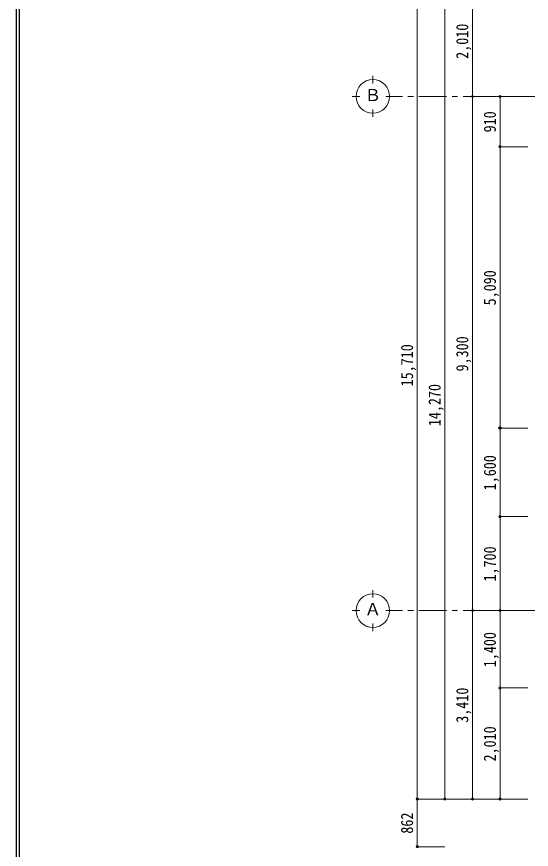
# Model space of a CAD drawing. Units: millimetres at full size; details may follow other scales. Extents: x -443943 to 462275, y -43546 to 79452.
# Drawn here: x -26708 to -17390, y -7011 to 8053 of the extents above; entities that cross this region are included whole.
import ezdxf
from ezdxf.enums import TextEntityAlignment as Align

# ---------------------------------------------------------------- set-up
doc = ezdxf.new("R2010")
doc.units = ezdxf.units.MM
doc.header["$LTSCALE"] = 100
doc.header["$PDMODE"] = 32
doc.header["$PDSIZE"] = 40
doc.linetypes.add('CHAIN1', pattern=[8, 5, -1, 1, -1])
doc.layers.add('0-0_仕上', color=4, linetype='Continuous', lineweight=9)
doc.layers.add('4-1_通り芯', color=4, linetype='Continuous', lineweight=9)
doc.layers.add('0-3_建具', color=7, linetype='Continuous')
doc.styles.add('ＭＳ ゴシック', font='')
doc.styles.get('ＭＳ ゴシック').set_extended_font_data('MS Gothic')

msp = doc.modelspace()

# ---------------------------------------------------------------- linework, layer by layer
at = {"layer": '0-0_仕上', "color": 7, "lineweight": 15}
for p, q in [((-19455.9, 10354.2), (-19455.9, -6963.1)), ((-18955.9, -6100.9), (-18955.9, 9609.1)), ((-18455.9, -6100.9), (-18455.9, 9609.1)), ((-20259.6, 6845.3), (-20259.6, 6980.3)), ((-20495.9, 6609.1), (-20630.9, 6609.1)), ((-20023.3, 6609.1), (-19888.3, 6609.1)), ((-18455.9, 6609.1), (-17455.9, 6609.1)), ((-17955.9, 6609.1), (-17955.9, -6100.9)), ((-20259.6, 6372.8), (-20259.6, 6237.8)), ((-17955.9, 5699.1), (-17455.9, 5699.1)), ((-17955.9, 609.5), (-17455.9, 609.5)), ((-17955.9, -990.5), (-17455.9, -990.5)), ((-20259.6, -2454.7), (-20259.6, -2319.7)), ((-20495.9, -2690.9), (-20630.9, -2690.9)), ((-20023.3, -2690.9), (-19888.3, -2690.9)), ((-18455.9, -2690.9), (-17455.9, -2690.9)), ((-20259.6, -2927.2), (-20259.6, -3062.2)), ((-17455.9, -4090.9), (-17955.9, -4090.9)), ((-19455.9, -6100.9), (-17455.9, -6100.9)), ((-19455.9, -6963.1), (-18955.9, -6963.1))]:
    msp.add_line(p, q, dxfattribs=at)
at = {"layer": '0-0_仕上', "linetype": 'CHAIN1'}
for p, q in [((-7725.4, 6609.1), (-19955.9, 6609.1)), ((-7725.4, -2690.9), (-19955.9, -2690.9))]:
    msp.add_line(p, q, dxfattribs=at)
at = {"layer": '0-0_仕上', "color": 7, "lineweight": 15}
for centre in [(-20259.6, 6609.1), (-20259.6, -2690.9)]:
    msp.add_circle(centre, 303.8, dxfattribs=at)
at = {"layer": '0-0_仕上', "color": 7}
for p in [(-18455.9, 6609.1), (-17955.9, 6609.1), (-17955.9, 5699.1), (-17955.9, -990.5), (-18455.9, -2690.9), (-17955.9, -2690.9), (-17955.9, -4090.9), (-19455.9, -6100.9), (-18955.9, -6100.9), (-18455.9, -6100.9), (-17955.9, -6100.9), (-19455.9, -6963.1)]:
    msp.add_point(p, dxfattribs=at)
at = {"layer": '0-3_建具'}
msp.add_point((-17955.9, 609.5), dxfattribs=at)
at = {"layer": '4-1_通り芯', "color": 5, "lineweight": 30}
for p, q in [((-26707.8, -23080.8), (-26707.8, 16273.1)), ((-26657.8, -23030.8), (-26657.8, 16223.1))]:
    msp.add_line(p, q, dxfattribs=at)

# ---------------------------------------------------------------- texts
at = {"layer": '0-0_仕上', "color": 7, "style": 'ＭＳ ゴシック', "width": 0.85}
for s, p in [('2,010', (-18465.9, 7289.1)), ('910', (-17965.9, 5959.1)), ('5,090', (-17965.9, 2829.3)), ('15,710', (-19465.9, 1364.1)), ('9,300', (-18465.9, 1634.1)), ('14,270', (-18965.9, 644.1)), ('1,600', (-17965.9, -515.5)), ('1,700', (-17965.9, -2165.7)), ('1,400', (-17965.9, -3715.9)), ('3,410', (-18465.9, -4720.9)), ('2,010', (-17965.9, -5420.9)), ('862', (-19465.9, -6727))]:
    msp.add_text(s, height=219.9, rotation=90, dxfattribs=at).set_placement(p, align=Align.BOTTOM_LEFT)
at = {"layer": '0-0_仕上', "color": 7, "style": 'ＭＳ ゴシック'}
for s, p in [('Ｂ', (-20409.6, 6459.1)), ('Ａ', (-20409.6, -2840.9))]:
    msp.add_text(s, height=219.9, dxfattribs=at).set_placement(p, align=Align.BOTTOM_LEFT)

doc.saveas('drawing.dxf')
